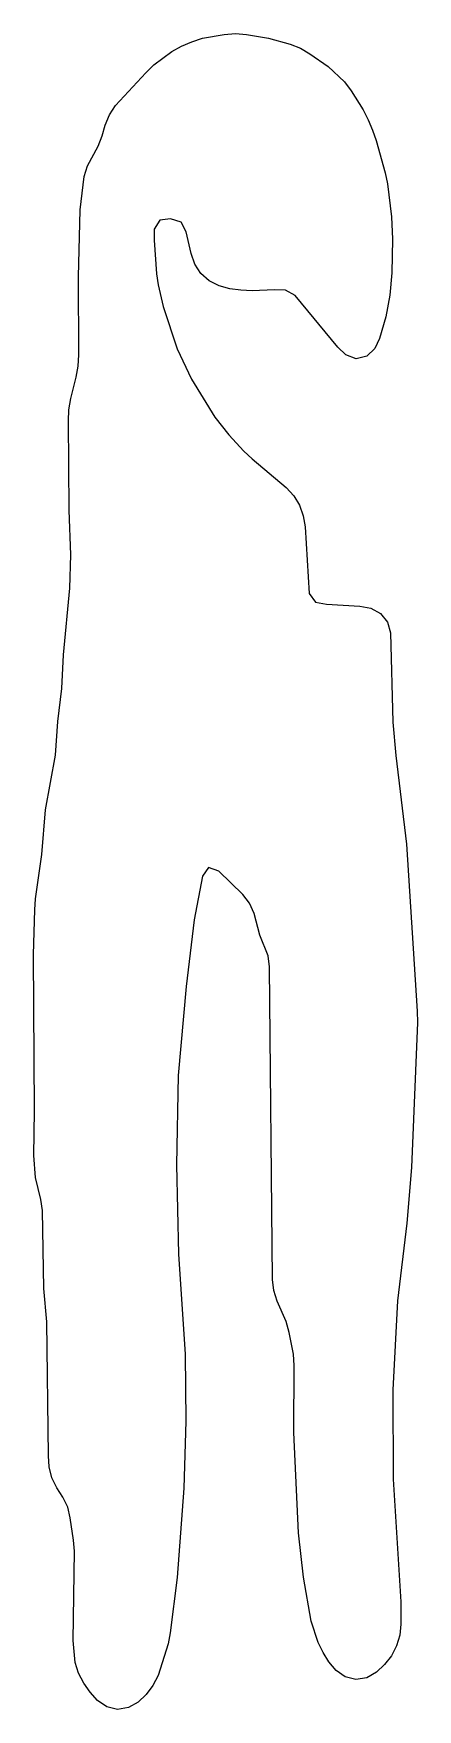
# Model space of a CAD drawing. Header units: millimetres. Extents: x -28 to 28, y -122 to 122.
import ezdxf

# ---------------------------------------------------------------- set-up
doc = ezdxf.new("R2010")
doc.units = ezdxf.units.MM

msp = doc.modelspace()

# ---------------------------------------------------------------- linework, layer by layer
for p, q in [((-0.18, 121.79), (1.44, 121.91)), ((1.44, 121.91), (3.06, 121.79)), ((-7.83, 119.29), (-6.4, 120.05)), ((-6.4, 120.05), (-4.91, 120.7)), ((-4.91, 120.7), (-3.37, 121.22)), ((-3.37, 121.22), (-0.18, 121.79)), ((3.06, 121.79), (6.26, 121.22)), ((6.26, 121.22), (9.39, 120.37)), ((9.39, 120.37), (10.9, 119.78)), ((10.9, 119.78), (12.29, 118.94)), ((-11.59, 116.21), (-10.43, 117.35)), ((-10.43, 117.35), (-7.83, 119.29)), ((12.29, 118.94), (14.96, 117.09)), ((14.96, 117.09), (17.32, 114.86)), ((-16, 111.44), (-11.59, 116.21)), ((17.32, 114.86), (18.3, 113.57)), ((18.3, 113.57), (20.02, 110.82)), ((-17.5, 108.58), (-16.9, 110.09)), ((-16.9, 110.09), (-16, 111.44)), ((20.02, 110.82), (20.76, 109.37)), ((-17.95, 107.02), (-17.5, 108.58)), ((20.76, 109.37), (21.37, 107.87)), ((21.37, 107.87), (21.9, 106.33)), ((-20.08, 102.65), (-18.53, 105.5)), ((-18.53, 105.5), (-17.95, 107.02)), ((21.9, 106.33), (23.23, 101.64)), ((-20.57, 101.11), (-20.08, 102.65)), ((-21.13, 96.27), (-20.57, 101.11)), ((23.23, 101.64), (23.57, 100.05)), ((23.57, 100.05), (24.15, 95.22)), ((-21.39, 86.53), (-21.13, 96.27)), ((24.15, 95.22), (24.29, 91.97)), ((-10.38, 93.45), (-10.4, 91.83)), ((-9.57, 94.77), (-10.38, 93.45)), ((-7.98, 94.97), (-9.57, 94.77)), ((-6.47, 94.48), (-7.98, 94.97)), ((-5.73, 93.06), (-6.47, 94.48)), ((-5, 89.9), (-5.73, 93.06)), ((-10.4, 91.83), (-10.04, 86.97)), ((24.29, 91.97), (24.22, 87.1)), ((-4.44, 88.38), (-5, 89.9)), ((-3.58, 87), (-4.44, 88.38)), ((-21.35, 75.16), (-21.39, 86.53)), ((-10.04, 86.97), (-9.79, 85.36)), ((-9.79, 85.36), (-9.08, 82.19)), ((-2.38, 85.92), (-3.58, 87)), ((-0.93, 85.19), (-2.38, 85.92)), ((24.22, 87.1), (23.91, 83.87)), ((0.64, 84.77), (-0.93, 85.19)), ((2.25, 84.57), (0.64, 84.77)), ((3.87, 84.48), (2.25, 84.57)), ((7.11, 84.61), (3.87, 84.48)), ((8.73, 84.58), (7.11, 84.61)), ((10.12, 83.8), (8.73, 84.58)), ((16.35, 76.3), (10.12, 83.8)), ((23.91, 83.87), (23.31, 80.67)), ((-9.08, 82.19), (-7.02, 76.04)), ((23.31, 80.67), (22.4, 77.56)), ((-7.02, 76.04), (-4.94, 71.63)), ((17.52, 75.19), (16.35, 76.3)), ((21.73, 76.08), (20.56, 74.98)), ((22.4, 77.56), (21.73, 76.08)), ((-21.73, 71.94), (-21.44, 73.54)), ((-21.44, 73.54), (-21.35, 75.16)), ((19, 74.58), (17.52, 75.19)), ((20.56, 74.98), (19, 74.58)), ((-22.52, 68.79), (-21.73, 71.94)), ((-4.94, 71.63), (-1.54, 66.1)), ((-22.77, 67.18), (-22.52, 68.79)), ((-22.83, 65.56), (-22.77, 67.18)), ((-1.54, 66.1), (0.48, 63.55)), ((-22.74, 52.57), (-22.83, 65.56)), ((0.48, 63.55), (2.69, 61.17)), ((2.69, 61.17), (3.87, 60.05)), ((3.87, 60.05), (8.84, 55.87)), ((8.84, 55.87), (9.92, 54.66)), ((9.92, 54.66), (10.77, 53.28)), ((-22.51, 46.07), (-22.74, 52.57)), ((10.77, 53.28), (11.31, 51.75)), ((11.31, 51.75), (11.59, 50.15)), ((11.59, 50.15), (12.16, 40.43)), ((-22.63, 41.2), (-22.51, 46.07)), ((-23.59, 31.5), (-22.63, 41.2)), ((12.16, 40.43), (13.1, 39.18)), ((13.1, 39.18), (14.68, 38.89)), ((14.68, 38.89), (19.55, 38.58)), ((19.55, 38.58), (21.14, 38.29)), ((21.14, 38.29), (22.57, 37.55)), ((22.57, 37.55), (23.57, 36.28)), ((23.57, 36.28), (24.01, 34.73)), ((24.01, 34.73), (24.36, 21.74)), ((-23.81, 26.64), (-23.59, 31.5)), ((-24.4, 21.8), (-23.81, 26.64)), ((-24.73, 16.94), (-24.4, 21.8)), ((24.36, 21.74), (24.79, 16.88)), ((-26.19, 8.95), (-24.73, 16.94)), ((24.79, 16.88), (26.34, 3.98)), ((-26.72, 2.48), (-26.19, 8.95)), ((-27.64, -3.96), (-26.72, 2.48)), ((26.34, 3.98), (27.9, -20.33)), ((-2.46, 0.56), (-3.37, -0.67)), ((-0.99, 0.03), (-2.46, 0.56)), ((2.51, -3.35), (-0.99, 0.03)), ((-3.37, -0.67), (-4.57, -7.05)), ((-27.75, -5.58), (-27.64, -3.96)), ((3.51, -4.63), (2.51, -3.35)), ((4.16, -6.11), (3.51, -4.63)), ((-27.93, -12.07), (-27.75, -5.58)), ((-4.57, -7.05), (-5.74, -16.73)), ((5.01, -9.25), (4.16, -6.11)), ((6.19, -12.27), (5.01, -9.25)), ((-27.78, -34.81), (-27.93, -12.07)), ((6.4, -13.88), (6.19, -12.27)), ((6.85, -59.35), (6.4, -13.88)), ((-5.74, -16.73), (-6.88, -29.67)), ((27.9, -20.33), (27.93, -21.96)), ((27.93, -21.96), (27.06, -43.06)), ((-6.88, -29.67), (-7.12, -42.66)), ((-27.91, -41.31), (-27.78, -34.81)), ((-27.63, -44.54), (-27.91, -41.31)), ((-7.12, -42.66), (-6.83, -55.65)), ((27.06, -43.06), (26.37, -51.15)), ((-26.86, -47.7), (-27.63, -44.54)), ((-26.62, -49.3), (-26.86, -47.7)), ((-26.41, -60.67), (-26.62, -49.3)), ((26.37, -51.15), (25.04, -62.44)), ((-6.83, -55.65), (-5.85, -70.24)), ((-26, -65.52), (-26.41, -60.67)), ((7.04, -60.97), (6.85, -59.35)), ((7.54, -62.51), (7.04, -60.97)), ((8.83, -65.49), (7.54, -62.51)), ((25.04, -62.44), (24.34, -75.42)), ((-25.76, -85.01), (-26, -65.52)), ((9.26, -67.06), (8.83, -65.49)), ((9.89, -70.24), (9.26, -67.06)), ((-5.85, -70.24), (-5.77, -79.99)), ((9.99, -71.86), (9.89, -70.24)), ((9.92, -81.61), (9.99, -71.86)), ((24.34, -75.42), (24.37, -88.41)), ((-5.77, -79.99), (-6.08, -89.73)), ((10.62, -96.21), (9.92, -81.61)), ((-25.66, -86.63), (-25.76, -85.01)), ((-25.29, -88.21), (-25.66, -86.63)), ((-24.54, -89.65), (-25.29, -88.21)), ((-23.65, -91.01), (-24.54, -89.65)), ((-6.08, -89.73), (-7.02, -102.69)), ((24.37, -88.41), (25.52, -106.24)), ((-22.95, -92.46), (-23.65, -91.01)), ((-22.6, -94.05), (-22.95, -92.46)), ((-22.11, -97.26), (-22.6, -94.05)), ((-21.97, -98.88), (-22.11, -97.26)), ((11.37, -102.66), (10.62, -96.21)), ((-22.18, -111.87), (-21.97, -98.88)), ((-7.02, -102.69), (-8.05, -110.74)), ((12.46, -109.07), (11.37, -102.66)), ((25.52, -106.24), (25.53, -109.49)), ((13.48, -112.15), (12.46, -109.07)), ((25.53, -109.49), (25.36, -111.1)), ((-21.89, -115.1), (-22.18, -111.87)), ((-8.05, -110.74), (-8.34, -112.34)), ((14.2, -113.6), (13.48, -112.15)), ((25.36, -111.1), (24.9, -112.66)), ((-8.34, -112.34), (-9.79, -116.99)), ((15.05, -114.98), (14.2, -113.6)), ((24.14, -114.09), (23.15, -115.38)), ((24.9, -112.66), (24.14, -114.09)), ((-21.41, -116.65), (-21.89, -115.1)), ((-20.62, -118.06), (-21.41, -116.65)), ((-9.79, -116.99), (-10.55, -118.42)), ((16.09, -116.24), (15.05, -114.98)), ((17.41, -117.16), (16.09, -116.24)), ((21.96, -116.48), (20.56, -117.29)), ((23.15, -115.38), (21.96, -116.48)), ((-19.7, -119.4), (-20.62, -118.06)), ((-18.61, -120.6), (-19.7, -119.4)), ((-10.55, -118.42), (-11.53, -119.71)), ((18.97, -117.55), (17.41, -117.16)), ((20.56, -117.29), (18.97, -117.55)), ((-17.27, -121.51), (-18.61, -120.6)), ((-15.71, -121.91), (-17.27, -121.51)), ((-14.12, -121.62), (-15.71, -121.91)), ((-12.71, -120.83), (-14.12, -121.62)), ((-11.53, -119.71), (-12.71, -120.83))]:
    msp.add_line(p, q)

doc.saveas('drawing.dxf')
